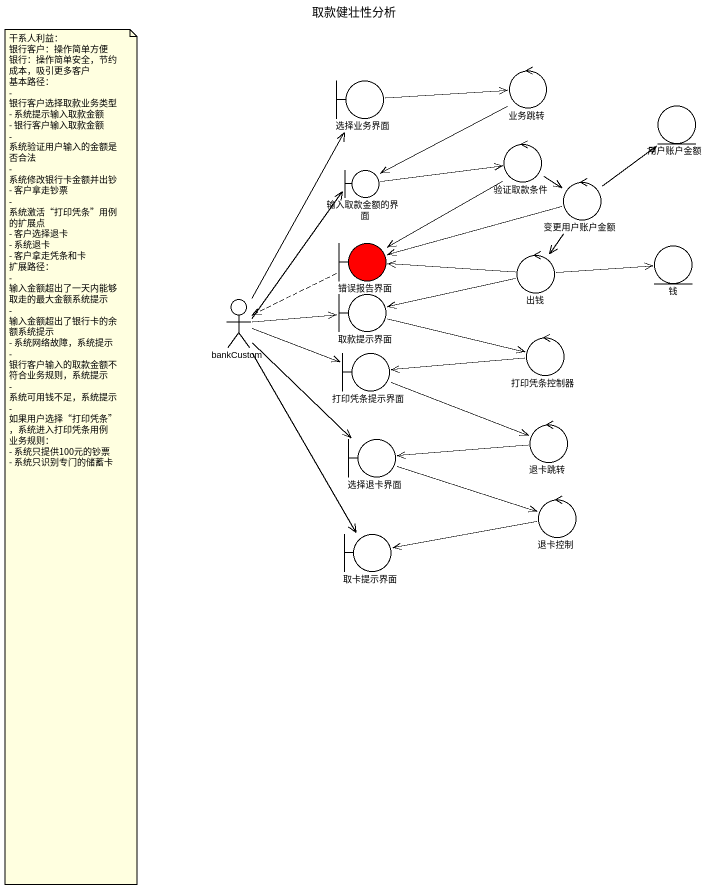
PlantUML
@startuml
title 取款健壮性分析
boundary 选择业务界面
control 业务跳转
entity 用户账户金额
control 验证取款条件
boundary 输入取款金额的界面
control 变更用户账户金额
boundary 错误报告界面 #FF0000
control 出钱
entity 钱
actor bankCustom
boundary 取款提示界面
boundary 打印凭条提示界面
control 打印凭条控制器
control 退卡跳转
boundary 选择退卡界面
control 退卡控制
boundary 取卡提示界面
选择业务界面 -right-> 业务跳转
业务跳转 --> 输入取款金额的界面
验证取款条件 --> 变更用户账户金额
验证取款条件 --> 错误报告界面
输入取款金额的界面 -right-> 验证取款条件
变更用户账户金额 -up-> 用户账户金额
变更用户账户金额 -left-> 错误报告界面
变更用户账户金额 --> 出钱
错误报告界面 .left.> bankCustom
出钱 -left-> 错误报告界面
出钱 -right-> 钱
出钱 -left-> 取款提示界面
bankCustom -up-> 选择业务界面
bankCustom -up-> 输入取款金额的界面
bankCustom -right-> 取款提示界面
bankCustom -right-> 打印凭条提示界面
bankCustom --> 选择退卡界面
bankCustom --> 取卡提示界面
取款提示界面 -right-> 打印凭条控制器
打印凭条提示界面 -right-> 退卡跳转
打印凭条控制器 -left-> 打印凭条提示界面
退卡跳转 -left-> 选择退卡界面
选择退卡界面 -right-> 退卡控制
退卡控制 -left-> 取卡提示界面
note as N1
  干系人利益：
  银行客户：操作简单方便
  银行：操作简单安全，节约成本，吸引更多客户
  基本路径：
  - 银行客户选择取款业务类型
  - 系统提示输入取款金额
  - 银行客户输入取款金额
  - 系统验证用户输入的金额是否合法
  - 系统修改银行卡金额并出钞
  - 客户拿走钞票
  - 系统激活“打印凭条”用例的扩展点
  - 客户选择退卡
  - 系统退卡
  - 客户拿走凭条和卡
  扩展路径：
  - 输入金额超出了一天内能够取走的最大金额系统提示
  - 输入金额超出了银行卡的余额系统提示
  - 系统网络故障，系统提示
  - 银行客户输入的取款金额不符合业务规则，系统提示
  - 系统可用钱不足，系统提示
  - 如果用户选择“打印凭条”，系统进入打印凭条用例
  业务规则：
  - 系统只提供100元的钞票
  - 系统只识别专门的储蓄卡
end note
@enduml
